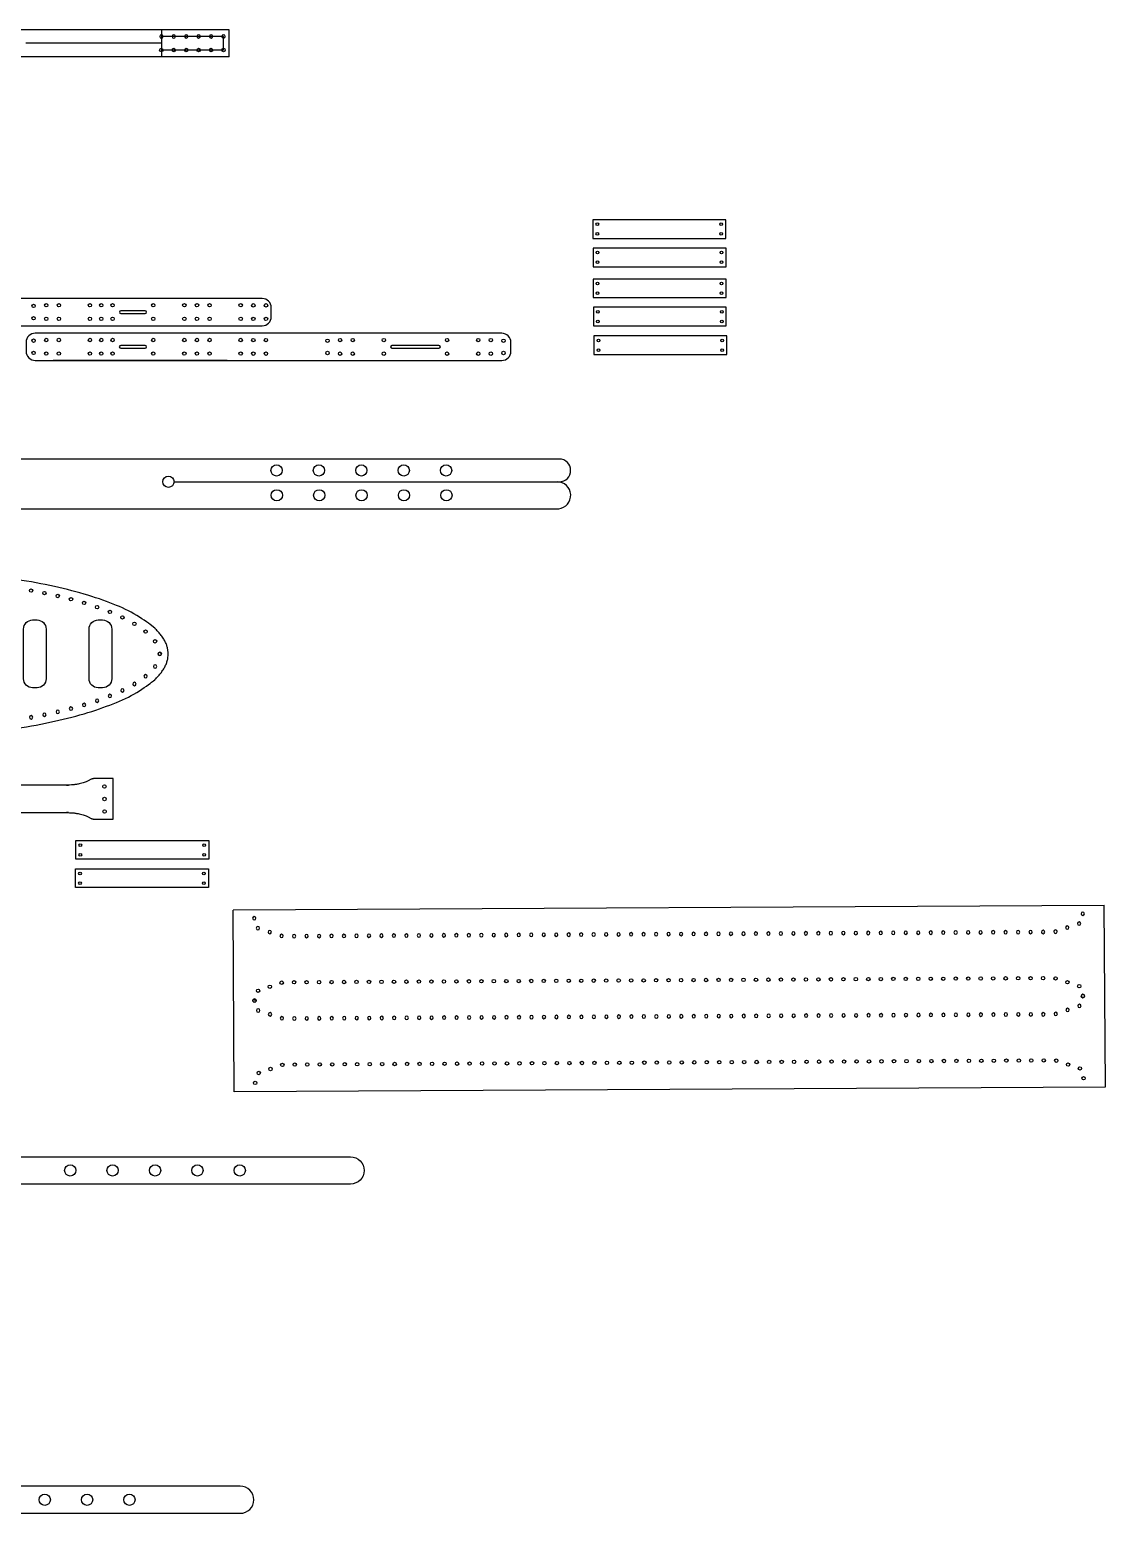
# Model space of a CAD drawing. Header units: millimetres. Extents: x 333 to 1754, y 862 to 1633.
# Drawn here: x 1278 to 1754, y 890 to 1546 of the extents above; entities that cross this region are included whole.
import ezdxf

# ---------------------------------------------------------------- set-up
doc = ezdxf.new("R2010")
doc.units = ezdxf.units.MM

# ---------------------------------------------------------------- blocks, each defined once
blk = doc.blocks.new('*U4')
blk.add_circle((0, 0), 2.5)
blk = doc.blocks.new('*U5')
at = {"color": 0, "linetype": 'ByBlock', "lineweight": -2, "transparency": 16777216, "rotation": 180}
for p in [(1435.17, 897.9), (1453.92, 897.9), (1472.67, 897.9), (1491.42, 897.9), (1510.17, 897.9)]:
    blk.add_blockref('*U4', p, dxfattribs=at)
blk = doc.blocks.new('*U8')
blk.add_circle((0, 0), 2.5)
blk = doc.blocks.new('*U9')
at = {"color": 0, "linetype": 'ByBlock', "lineweight": -2, "transparency": 16777216, "rotation": 180}
for p in [(1435.17, 897.9), (1453.92, 897.9), (1472.67, 897.9), (1491.42, 897.9), (1510.17, 897.9)]:
    blk.add_blockref('*U8', p, dxfattribs=at)
blk = doc.blocks.new('*U46')
blk.add_circle((0, 0), 2.5)
blk = doc.blocks.new('*U47')
at = {"color": 0, "linetype": 'ByBlock', "lineweight": -2, "transparency": 16777216, "rotation": 180}
for p in [(1435.17, 897.9), (1453.92, 897.9), (1472.67, 897.9), (1491.42, 897.9), (1510.17, 897.9)]:
    blk.add_blockref('*U46', p, dxfattribs=at)
blk = doc.blocks.new('*U54')
blk.add_circle((0, 0), 2.5)
blk = doc.blocks.new('*U55')
at = {"color": 0, "linetype": 'ByBlock', "lineweight": -2, "transparency": 16777216, "rotation": 180}
for p in [(1435.17, 897.9), (1453.92, 897.9), (1472.67, 897.9), (1491.42, 897.9), (1510.17, 897.9)]:
    blk.add_blockref('*U54', p, dxfattribs=at)
blk = doc.blocks.new('*U108')
blk.add_circle((0, 0), 0.75)
blk = doc.blocks.new('*U109')
at = {"color": 0, "linetype": 'ByBlock', "lineweight": -2, "transparency": 16777216}
for p in [(738.77, 1542.91), (744.27, 1542.91), (749.77, 1542.91), (755.27, 1542.91), (760.77, 1542.91), (766.27, 1542.91)]:
    blk.add_blockref('*U108', p, dxfattribs=at)
blk = doc.blocks.new('*U101')
blk.add_circle((0, 0), 0.75)
blk = doc.blocks.new('*U103')
at = {"color": 0, "linetype": 'ByBlock', "lineweight": -2, "transparency": 16777216}
for p in [(738.77, 1542.91), (744.27, 1542.91), (749.77, 1542.91), (755.27, 1542.91), (760.77, 1542.91), (766.27, 1542.91)]:
    blk.add_blockref('*U101', p, dxfattribs=at)
blk = doc.blocks.new('*U217')
blk.add_circle((0, 0), 0.75)
blk = doc.blocks.new('*U218')
at = {"color": 0, "linetype": 'ByBlock', "lineweight": -2, "transparency": 16777216}
for p, rotation in [((1158.44, 1298.92), 8.95166534063422), ((1164.41, 1299.8), 7.818670352272609), ((1170.4, 1300.57), 6.760595724201992), ((1176.39, 1301.23), 5.759112403430022), ((1182.4, 1301.78), 4.799881578627159), ((1188.42, 1302.24), 3.879311159590502), ((1194.44, 1302.6), 2.990578843535652), ((1200.47, 1302.87), 2.123777972413225), ((1206.5, 1303.05), 1.270080880164254), ((1212.54, 1303.14), 0.4214549899968107), ((1218.57, 1303.14), 359.5773654335633), ((1224.6, 1303.05), 358.7324570293518), ((1230.63, 1302.87), 357.8787995943981), ((1236.66, 1302.6), 357.0081312391536), ((1242.69, 1302.24), 356.1171096652988), ((1248.7, 1301.78), 355.1996571046817), ((1254.71, 1301.23), 354.2448671099508), ((1260.71, 1300.57), 353.2403305437588), ((1266.7, 1299.8), 352.179139227606), ((1272.67, 1298.92), 351.0461028794381), ((1129, 1292.43), 16.69106752990484), ((1134.81, 1294.06), 14.7196555553896), ((1140.67, 1295.51), 13.02736091706474), ((1146.56, 1296.79), 11.53318814379118), ((1152.49, 1297.92), 10.18351276936987), ((1278.62, 1297.92), 349.8180856635641), ((1284.54, 1296.79), 348.4693877239357), ((1290.44, 1295.51), 346.9737654198507), ((1296.3, 1294.06), 345.2775225528425), ((1302.11, 1292.43), 343.3042999972552), ((1112.08, 1286.05), 25.69572679213755), ((1117.6, 1288.48), 21.9269137708955), ((1123.26, 1290.58), 19.03970234484576), ((1307.85, 1290.58), 340.9650978185067), ((1313.5, 1288.48), 338.0700192252737), ((1319.03, 1286.05), 334.3041090162039), ((1101.8, 1279.78), 39.05127504204036), ((1106.76, 1283.2), 30.91157760288973), ((1324.35, 1283.2), 329.0923968428096), ((1329.31, 1279.78), 320.9469066721832), ((1097.6, 1275.47), 54.34388644983583), ((1333.51, 1275.47), 305.6383201475713), ((1095.55, 1269.9), 90), ((1335.55, 1269.9), 269.9649080480576)]:
    blk.add_blockref('*U217', p, dxfattribs=dict(at, rotation=rotation))
blk = doc.blocks.new('*U219')
blk.add_circle((0, 0), 0.75)
blk = doc.blocks.new('*U221')
at = {"color": 0, "linetype": 'ByBlock', "lineweight": -2, "transparency": 16777216}
for p, rotation in [((1158.44, 1298.92), 8.95166534063422), ((1164.41, 1299.8), 7.818670352272609), ((1170.4, 1300.57), 6.760595724201992), ((1176.39, 1301.23), 5.759112403430022), ((1182.4, 1301.78), 4.799881578627159), ((1188.42, 1302.24), 3.879311159590502), ((1194.44, 1302.6), 2.990578843535652), ((1200.47, 1302.87), 2.123777972413225), ((1206.5, 1303.05), 1.270080880164254), ((1212.54, 1303.14), 0.4214549899968107), ((1218.57, 1303.14), 359.5773654335633), ((1224.6, 1303.05), 358.7324570293518), ((1230.63, 1302.87), 357.8787995943981), ((1236.66, 1302.6), 357.0081312391536), ((1242.69, 1302.24), 356.1171096652988), ((1248.7, 1301.78), 355.1996571046817), ((1254.71, 1301.23), 354.2448671099508), ((1260.71, 1300.57), 353.2403305437588), ((1266.7, 1299.8), 352.179139227606), ((1272.67, 1298.92), 351.0461028794381), ((1129, 1292.43), 16.69106752990484), ((1134.81, 1294.06), 14.7196555553896), ((1140.67, 1295.51), 13.02736091706474), ((1146.56, 1296.79), 11.53318814379118), ((1152.49, 1297.92), 10.18351276936987), ((1278.62, 1297.92), 349.8180856635641), ((1284.54, 1296.79), 348.4693877239357), ((1290.44, 1295.51), 346.9737654198507), ((1296.3, 1294.06), 345.2775225528425), ((1302.11, 1292.43), 343.3042999972552), ((1112.08, 1286.05), 25.69572679213755), ((1117.6, 1288.48), 21.9269137708955), ((1123.26, 1290.58), 19.03970234484576), ((1307.85, 1290.58), 340.9650978185067), ((1313.5, 1288.48), 338.0700192252737), ((1319.03, 1286.05), 334.3041090162039), ((1101.8, 1279.78), 39.05127504204036), ((1106.76, 1283.2), 30.91157760288973), ((1324.35, 1283.2), 329.0923968428096), ((1329.31, 1279.78), 320.9469066721832), ((1097.6, 1275.47), 54.34388644983583), ((1333.51, 1275.47), 305.6383201475713), ((1095.55, 1269.9), 90), ((1335.55, 1269.9), 269.9649080480576)]:
    blk.add_blockref('*U219', p, dxfattribs=dict(at, rotation=rotation))
blk = doc.blocks.new('*U273')
blk.add_circle((0, 0), 0.75)
blk = doc.blocks.new('*U275')
at = {"color": 0, "linetype": 'ByBlock', "lineweight": -2, "transparency": 16777216}
for p, rotation in [((1156, 1048.9), 0.3177107243943628), ((1161.52, 1048.94), 0.3177107243943628), ((1167.04, 1048.97), 0.3177107243943628), ((1172.56, 1049), 0.3177107243943628), ((1178.09, 1049.03), 0.3177107243943628), ((1183.61, 1049.06), 0.3177107243943628), ((1189.13, 1049.09), 0.3177107243943628), ((1194.65, 1049.12), 0.3177107243943628), ((1200.18, 1049.15), 0.3177107243943628), ((1205.7, 1049.18), 0.3177107243943628), ((1211.22, 1049.21), 0.3177107243943628), ((1216.74, 1049.24), 0.3177107243943628), ((1222.27, 1049.27), 0.3177107243943628), ((1227.79, 1049.3), 0.3177107243943628), ((1233.31, 1049.33), 0.3177107243943628), ((1238.83, 1049.36), 0.3177107243943628), ((1244.36, 1049.39), 0.3177107243943628), ((1249.86, 1049.29), 341.8873981018585), ((897.05, 1043.84), 18.74802334693357), ((902.28, 1045.61), 18.74802334693357), ((907.51, 1047.39), 18.74802334693357), ((913.01, 1047.56), 0.3177107243943628), ((918.53, 1047.59), 0.3177107243943628), ((924.06, 1047.62), 0.3177107243943628), ((929.58, 1047.65), 0.3177107243943628), ((935.1, 1047.68), 0.3177107243943628), ((940.62, 1047.71), 0.3177107243943628), ((946.15, 1047.74), 0.3177107243943628), ((951.67, 1047.77), 0.3177107243943628), ((957.19, 1047.8), 0.3177107243943628), ((962.71, 1047.83), 0.3177107243943628), ((968.24, 1047.86), 0.3177107243943628), ((973.76, 1047.89), 0.3177107243943628), ((979.28, 1047.92), 0.3177107243943628), ((984.8, 1047.96), 0.3177107243943628), ((990.33, 1047.99), 0.3177107243943628), ((995.85, 1048.02), 0.3177107243943628), ((1001.37, 1048.05), 0.3177107243943628), ((1006.89, 1048.08), 0.3177107243943628), ((1012.41, 1048.11), 0.3177107243943628), ((1017.94, 1048.14), 0.3177107243943628), ((1023.46, 1048.17), 0.3177107243943628), ((1028.98, 1048.2), 0.3177107243943628), ((1034.5, 1048.23), 0.3177107243943628), ((1040.03, 1048.26), 0.3177107243943628), ((1045.55, 1048.29), 0.3177107243943628), ((1051.07, 1048.32), 0.3177107243943628), ((1056.59, 1048.35), 0.3177107243943628), ((1062.12, 1048.38), 0.3177107243943628), ((1067.64, 1048.41), 0.3177107243943628), ((1073.16, 1048.45), 0.3177107243943628), ((1078.68, 1048.48), 0.3177107243943628), ((1084.21, 1048.51), 0.3177107243943628), ((1089.73, 1048.54), 0.3177107243943628), ((1095.25, 1048.57), 0.3177107243943628), ((1100.77, 1048.6), 0.3177107243943628), ((1106.3, 1048.63), 0.3177107243943628), ((1111.82, 1048.66), 0.3177107243943628), ((1117.34, 1048.69), 0.3177107243943628), ((1122.86, 1048.72), 0.3177107243943628), ((1128.39, 1048.75), 0.3177107243943628), ((1133.91, 1048.78), 0.3177107243943628), ((1139.43, 1048.81), 0.3177107243943628), ((1144.95, 1048.84), 0.3177107243943628), ((1150.47, 1048.87), 0.3177107243943628), ((1255.1, 1047.57), 341.8873981018585), ((1260.35, 1045.85), 341.8873981018585), ((895.48, 1039.46), 90.31771072439383), ((1261.98, 1041.49), 270.3177107244003)]:
    blk.add_blockref('*U273', p, dxfattribs=dict(at, rotation=rotation))
blk = doc.blocks.new('*U276')
blk.add_circle((0, 0), 0.75)
blk = doc.blocks.new('*U277')
at = {"color": 0, "linetype": 'ByBlock', "lineweight": -2, "transparency": 16777216}
for p, rotation in [((1156, 1048.9), 0.3177107243943628), ((1161.52, 1048.94), 0.3177107243943628), ((1167.04, 1048.97), 0.3177107243943628), ((1172.56, 1049), 0.3177107243943628), ((1178.09, 1049.03), 0.3177107243943628), ((1183.61, 1049.06), 0.3177107243943628), ((1189.13, 1049.09), 0.3177107243943628), ((1194.65, 1049.12), 0.3177107243943628), ((1200.18, 1049.15), 0.3177107243943628), ((1205.7, 1049.18), 0.3177107243943628), ((1211.22, 1049.21), 0.3177107243943628), ((1216.74, 1049.24), 0.3177107243943628), ((1222.27, 1049.27), 0.3177107243943628), ((1227.79, 1049.3), 0.3177107243943628), ((1233.31, 1049.33), 0.3177107243943628), ((1238.83, 1049.36), 0.3177107243943628), ((1244.36, 1049.39), 0.3177107243943628), ((1249.86, 1049.29), 341.8873981018585), ((897.05, 1043.84), 18.74802334693357), ((902.28, 1045.61), 18.74802334693357), ((907.51, 1047.39), 18.74802334693357), ((913.01, 1047.56), 0.3177107243943628), ((918.53, 1047.59), 0.3177107243943628), ((924.06, 1047.62), 0.3177107243943628), ((929.58, 1047.65), 0.3177107243943628), ((935.1, 1047.68), 0.3177107243943628), ((940.62, 1047.71), 0.3177107243943628), ((946.15, 1047.74), 0.3177107243943628), ((951.67, 1047.77), 0.3177107243943628), ((957.19, 1047.8), 0.3177107243943628), ((962.71, 1047.83), 0.3177107243943628), ((968.24, 1047.86), 0.3177107243943628), ((973.76, 1047.89), 0.3177107243943628), ((979.28, 1047.92), 0.3177107243943628), ((984.8, 1047.96), 0.3177107243943628), ((990.33, 1047.99), 0.3177107243943628), ((995.85, 1048.02), 0.3177107243943628), ((1001.37, 1048.05), 0.3177107243943628), ((1006.89, 1048.08), 0.3177107243943628), ((1012.41, 1048.11), 0.3177107243943628), ((1017.94, 1048.14), 0.3177107243943628), ((1023.46, 1048.17), 0.3177107243943628), ((1028.98, 1048.2), 0.3177107243943628), ((1034.5, 1048.23), 0.3177107243943628), ((1040.03, 1048.26), 0.3177107243943628), ((1045.55, 1048.29), 0.3177107243943628), ((1051.07, 1048.32), 0.3177107243943628), ((1056.59, 1048.35), 0.3177107243943628), ((1062.12, 1048.38), 0.3177107243943628), ((1067.64, 1048.41), 0.3177107243943628), ((1073.16, 1048.45), 0.3177107243943628), ((1078.68, 1048.48), 0.3177107243943628), ((1084.21, 1048.51), 0.3177107243943628), ((1089.73, 1048.54), 0.3177107243943628), ((1095.25, 1048.57), 0.3177107243943628), ((1100.77, 1048.6), 0.3177107243943628), ((1106.3, 1048.63), 0.3177107243943628), ((1111.82, 1048.66), 0.3177107243943628), ((1117.34, 1048.69), 0.3177107243943628), ((1122.86, 1048.72), 0.3177107243943628), ((1128.39, 1048.75), 0.3177107243943628), ((1133.91, 1048.78), 0.3177107243943628), ((1139.43, 1048.81), 0.3177107243943628), ((1144.95, 1048.84), 0.3177107243943628), ((1150.47, 1048.87), 0.3177107243943628), ((1255.1, 1047.57), 341.8873981018585), ((1260.35, 1045.85), 341.8873981018585), ((895.48, 1039.46), 90.31771072439383), ((1261.98, 1041.49), 270.3177107244003)]:
    blk.add_blockref('*U276', p, dxfattribs=dict(at, rotation=rotation))
blk = doc.blocks.new('*U293')
blk.add_circle((0, 0), 0.75)
blk = doc.blocks.new('*U294')
at = {"color": 0, "linetype": 'ByBlock', "lineweight": -2, "transparency": 16777216}
for p, rotation in [((1156, 1048.9), 0.3177107243943628), ((1161.52, 1048.94), 0.3177107243943628), ((1167.04, 1048.97), 0.3177107243943628), ((1172.56, 1049), 0.3177107243943628), ((1178.09, 1049.03), 0.3177107243943628), ((1183.61, 1049.06), 0.3177107243943628), ((1189.13, 1049.09), 0.3177107243943628), ((1194.65, 1049.12), 0.3177107243943628), ((1200.18, 1049.15), 0.3177107243943628), ((1205.7, 1049.18), 0.3177107243943628), ((1211.22, 1049.21), 0.3177107243943628), ((1216.74, 1049.24), 0.3177107243943628), ((1222.27, 1049.27), 0.3177107243943628), ((1227.79, 1049.3), 0.3177107243943628), ((1233.31, 1049.33), 0.3177107243943628), ((1238.83, 1049.36), 0.3177107243943628), ((1244.36, 1049.39), 0.3177107243943628), ((1249.86, 1049.29), 341.8873981018585), ((897.05, 1043.84), 18.74802334693357), ((902.28, 1045.61), 18.74802334693357), ((907.51, 1047.39), 18.74802334693357), ((913.01, 1047.56), 0.3177107243943628), ((918.53, 1047.59), 0.3177107243943628), ((924.06, 1047.62), 0.3177107243943628), ((929.58, 1047.65), 0.3177107243943628), ((935.1, 1047.68), 0.3177107243943628), ((940.62, 1047.71), 0.3177107243943628), ((946.15, 1047.74), 0.3177107243943628), ((951.67, 1047.77), 0.3177107243943628), ((957.19, 1047.8), 0.3177107243943628), ((962.71, 1047.83), 0.3177107243943628), ((968.24, 1047.86), 0.3177107243943628), ((973.76, 1047.89), 0.3177107243943628), ((979.28, 1047.92), 0.3177107243943628), ((984.8, 1047.96), 0.3177107243943628), ((990.33, 1047.99), 0.3177107243943628), ((995.85, 1048.02), 0.3177107243943628), ((1001.37, 1048.05), 0.3177107243943628), ((1006.89, 1048.08), 0.3177107243943628), ((1012.41, 1048.11), 0.3177107243943628), ((1017.94, 1048.14), 0.3177107243943628), ((1023.46, 1048.17), 0.3177107243943628), ((1028.98, 1048.2), 0.3177107243943628), ((1034.5, 1048.23), 0.3177107243943628), ((1040.03, 1048.26), 0.3177107243943628), ((1045.55, 1048.29), 0.3177107243943628), ((1051.07, 1048.32), 0.3177107243943628), ((1056.59, 1048.35), 0.3177107243943628), ((1062.12, 1048.38), 0.3177107243943628), ((1067.64, 1048.41), 0.3177107243943628), ((1073.16, 1048.45), 0.3177107243943628), ((1078.68, 1048.48), 0.3177107243943628), ((1084.21, 1048.51), 0.3177107243943628), ((1089.73, 1048.54), 0.3177107243943628), ((1095.25, 1048.57), 0.3177107243943628), ((1100.77, 1048.6), 0.3177107243943628), ((1106.3, 1048.63), 0.3177107243943628), ((1111.82, 1048.66), 0.3177107243943628), ((1117.34, 1048.69), 0.3177107243943628), ((1122.86, 1048.72), 0.3177107243943628), ((1128.39, 1048.75), 0.3177107243943628), ((1133.91, 1048.78), 0.3177107243943628), ((1139.43, 1048.81), 0.3177107243943628), ((1144.95, 1048.84), 0.3177107243943628), ((1150.47, 1048.87), 0.3177107243943628), ((1255.1, 1047.57), 341.8873981018585), ((1260.35, 1045.85), 341.8873981018585), ((895.48, 1039.46), 90.31771072439383), ((1261.98, 1041.49), 270.3177107244003)]:
    blk.add_blockref('*U293', p, dxfattribs=dict(at, rotation=rotation))
blk = doc.blocks.new('*U299')
blk.add_circle((0, 0), 0.75)
blk = doc.blocks.new('*U300')
at = {"color": 0, "linetype": 'ByBlock', "lineweight": -2, "transparency": 16777216}
for p, rotation in [((1156, 1048.9), 0.3177107243943628), ((1161.52, 1048.94), 0.3177107243943628), ((1167.04, 1048.97), 0.3177107243943628), ((1172.56, 1049), 0.3177107243943628), ((1178.09, 1049.03), 0.3177107243943628), ((1183.61, 1049.06), 0.3177107243943628), ((1189.13, 1049.09), 0.3177107243943628), ((1194.65, 1049.12), 0.3177107243943628), ((1200.18, 1049.15), 0.3177107243943628), ((1205.7, 1049.18), 0.3177107243943628), ((1211.22, 1049.21), 0.3177107243943628), ((1216.74, 1049.24), 0.3177107243943628), ((1222.27, 1049.27), 0.3177107243943628), ((1227.79, 1049.3), 0.3177107243943628), ((1233.31, 1049.33), 0.3177107243943628), ((1238.83, 1049.36), 0.3177107243943628), ((1244.36, 1049.39), 0.3177107243943628), ((1249.86, 1049.29), 341.8873981018585), ((897.05, 1043.84), 18.74802334693357), ((902.28, 1045.61), 18.74802334693357), ((907.51, 1047.39), 18.74802334693357), ((913.01, 1047.56), 0.3177107243943628), ((918.53, 1047.59), 0.3177107243943628), ((924.06, 1047.62), 0.3177107243943628), ((929.58, 1047.65), 0.3177107243943628), ((935.1, 1047.68), 0.3177107243943628), ((940.62, 1047.71), 0.3177107243943628), ((946.15, 1047.74), 0.3177107243943628), ((951.67, 1047.77), 0.3177107243943628), ((957.19, 1047.8), 0.3177107243943628), ((962.71, 1047.83), 0.3177107243943628), ((968.24, 1047.86), 0.3177107243943628), ((973.76, 1047.89), 0.3177107243943628), ((979.28, 1047.92), 0.3177107243943628), ((984.8, 1047.96), 0.3177107243943628), ((990.33, 1047.99), 0.3177107243943628), ((995.85, 1048.02), 0.3177107243943628), ((1001.37, 1048.05), 0.3177107243943628), ((1006.89, 1048.08), 0.3177107243943628), ((1012.41, 1048.11), 0.3177107243943628), ((1017.94, 1048.14), 0.3177107243943628), ((1023.46, 1048.17), 0.3177107243943628), ((1028.98, 1048.2), 0.3177107243943628), ((1034.5, 1048.23), 0.3177107243943628), ((1040.03, 1048.26), 0.3177107243943628), ((1045.55, 1048.29), 0.3177107243943628), ((1051.07, 1048.32), 0.3177107243943628), ((1056.59, 1048.35), 0.3177107243943628), ((1062.12, 1048.38), 0.3177107243943628), ((1067.64, 1048.41), 0.3177107243943628), ((1073.16, 1048.45), 0.3177107243943628), ((1078.68, 1048.48), 0.3177107243943628), ((1084.21, 1048.51), 0.3177107243943628), ((1089.73, 1048.54), 0.3177107243943628), ((1095.25, 1048.57), 0.3177107243943628), ((1100.77, 1048.6), 0.3177107243943628), ((1106.3, 1048.63), 0.3177107243943628), ((1111.82, 1048.66), 0.3177107243943628), ((1117.34, 1048.69), 0.3177107243943628), ((1122.86, 1048.72), 0.3177107243943628), ((1128.39, 1048.75), 0.3177107243943628), ((1133.91, 1048.78), 0.3177107243943628), ((1139.43, 1048.81), 0.3177107243943628), ((1144.95, 1048.84), 0.3177107243943628), ((1150.47, 1048.87), 0.3177107243943628), ((1255.1, 1047.57), 341.8873981018585), ((1260.35, 1045.85), 341.8873981018585), ((895.48, 1039.46), 90.31771072439383), ((1261.98, 1041.49), 270.3177107244003)]:
    blk.add_blockref('*U299', p, dxfattribs=dict(at, rotation=rotation))

msp = doc.modelspace()

# ---------------------------------------------------------------- linework, layer by layer
for p, q in [((1336.27, 1545.92), (1336.27, 1533.92)), ((1363.77, 1536.92), (1363.77, 1542.92)), ((1366.27, 1533.92), (1366.27, 1545.92)), ((1336.27, 1539.92), (1276.27, 1539.92)), ((1329.69, 1421.05), (1329.69, 1421.05)), ((1329.68, 1405.7), (1329.68, 1405.7)), ((1437.69, 1405.65), (1437.69, 1405.65)), ((1459.69, 1405.65), (1459.69, 1405.65)), ((1341.89, 1346.01), (1511.36, 1346.01)), ((1368, 1156.69), (1753.43, 1158.83)), ((1377.47, 1117.35), (1377.47, 1116.6)), ((1368.45, 1076.41), (1753.88, 1078.55)), ((1426.09, 1042.16), (1426.09, 1042.16)), ((1377.16, 895.9), (1377.16, 895.9))]:
    msp.add_line(p, q)
for points in [[(1366.27, 1545.92), (1247.4, 1545.92, 0.017591), (1246.27, 1545.88, 0.017591)], [(1366.27, 1533.92), (1247.4, 1533.92, 0.071433), (1246.27, 1533.75, 0.071433)], [(1154.51, 1427.01, 1), (1154.51, 1415.01), (1380.9, 1415.01, 0.415435), (1384.9, 1419), (1384.9, 1423, 0.414214), (1380.9, 1427), (1365.46, 1427), (1154.51, 1427.01)], [(1318.29, 1421.66, 1), (1318.29, 1420.46), (1329.09, 1420.45)], [(1329.09, 1420.45, 1), (1329.09, 1421.65), (1318.29, 1421.66)], [(1365.45, 1399.65), (1486.92, 1399.65, 0.414214), (1490.92, 1403.65), (1490.92, 1407.65, 0.414214), (1486.92, 1411.65), (1365.45, 1411.65), (1280.45, 1411.7, 0.414214), (1276.45, 1407.7), (1276.45, 1403.7, 0.414214), (1280.45, 1399.7), (1365.45, 1399.65), (1288.45, 1399.7)], [(1318.28, 1406.3, 1), (1318.28, 1405.1), (1329.08, 1405.1)], [(1329.08, 1405.1, 1), (1329.08, 1406.3), (1318.28, 1406.3)], [(1438.29, 1406.25, 1), (1438.29, 1405.05), (1459.09, 1405.05)], [(1459.09, 1405.05, 1), (1459.09, 1406.25), (1438.29, 1406.25)], [(1512.38, 1356.05), (460.3, 1356.06, 0.414214), (457.3, 1353.06), (457.3, 1349.07, 0.415743), (460.31, 1346.07)], [(1512.04, 1334.05, 0.944746), (1511.36, 1346.01), (1512.34, 1346.05, 1), (1512.34, 1356.05)], [(920.23, 1346.01, 0.989808), (920.39, 1334.05), (1512.04, 1334.05)], [(1419.98, 1035.51), (1265.11, 1035.51, 0.081987), (1264.92, 1035.48), (1250.13, 1030.46, -0.080591), (1249.94, 1030.43), (907.64, 1028.53, -0.080591), (907.45, 1028.56), (892.6, 1033.41, 0.079196), (892.41, 1033.44), (754.25, 1033.44, -0.414214), (750.25, 1037.44), (750.25, 1041.44, -0.414214), (754.25, 1045.44), (892.34, 1045.44, 0.081987), (892.54, 1045.47), (907.33, 1050.49, -0.080591), (907.52, 1050.53), (1249.82, 1052.42, -0.080591), (1250.01, 1052.39), (1264.85, 1047.54, 0.079196), (1265.04, 1047.51), (1419.98, 1047.51, -1), (1419.98, 1035.51)], [(1371.16, 901.9), (763.92, 901.9, 0.414214), (759.92, 897.9), (759.92, 893.9, 0.414214), (763.92, 889.9), (1371.16, 889.9, 1), (1371.16, 901.9)]]:
    msp.add_lwpolyline(points, format="xyb")
for points in [[(1363.77, 1542.92), (1336.27, 1542.92)], [(1363.77, 1536.92), (1336.27, 1536.92)], [(1307.19, 1196.81), (1314.89, 1196.81), (1314.89, 1214.81), (1307.19, 1214.81)], [(1368.49, 1076.32), (1368.01, 1156.59)], [(1753.88, 1078.55), (1753.43, 1158.83)]]:
    msp.add_lwpolyline(points)
for points in [[(1527.15, 1453.64), (1585.95, 1453.64), (1585.95, 1461.89), (1527.15, 1461.89)], [(1527.27, 1441.12), (1586.07, 1441.12), (1586.07, 1449.37), (1527.27, 1449.37)], [(1527.27, 1427.42), (1586.07, 1427.42), (1586.07, 1435.67), (1527.27, 1435.67)], [(1527.39, 1414.9), (1586.19, 1414.9), (1586.19, 1423.15), (1527.39, 1423.15)], [(1527.62, 1402.26), (1586.42, 1402.26), (1586.42, 1410.51), (1527.62, 1410.51)], [(1357.22, 1179.09), (1298.42, 1179.09), (1298.42, 1187.34), (1357.22, 1187.34)], [(1357.09, 1166.57), (1298.29, 1166.57), (1298.29, 1174.82), (1357.09, 1174.82)]]:
    msp.add_lwpolyline(points, close=True)
for points in [[(1281.3, 1254.9), (1279.3, 1254.9, -0.41421), (1275.3, 1258.9), (1275.3, 1269.9), (1275.3, 1280.9, -0.414214), (1279.3, 1284.9), (1281.3, 1284.9, -0.414214), (1285.3, 1280.9), (1285.3, 1269.9), (1285.3, 1258.9, -0.414218)], [(1310.3, 1254.9), (1308.3, 1254.9, -0.41421), (1304.3, 1258.9), (1304.3, 1269.9), (1304.3, 1280.9, -0.414214), (1308.3, 1284.9), (1310.3, 1284.9, -0.414214), (1314.3, 1280.9), (1314.3, 1269.9), (1314.3, 1258.9, -0.414218)]]:
    msp.add_lwpolyline(points, format="xyb", close=True)
for centre, radius in [((1529.15, 1459.89), 0.6), ((1583.95, 1459.89), 0.6), ((1529.15, 1455.64), 0.6), ((1583.95, 1455.64), 0.6), ((1529.27, 1447.37), 0.6), ((1529.27, 1443.12), 0.6), ((1584.07, 1447.37), 0.6), ((1584.07, 1443.12), 0.6), ((1529.27, 1433.67), 0.6), ((1584.07, 1433.67), 0.6), ((1279.76, 1423.77), 0.75), ((1285.35, 1424.05), 0.75), ((1290.94, 1424.05), 0.75), ((1304.69, 1424.05), 0.75), ((1309.69, 1424.05), 0.75), ((1314.69, 1424.05), 0.75), ((1332.69, 1424.05), 0.75), ((1346.44, 1424.05), 0.75), ((1352.03, 1424.05), 0.75), ((1357.62, 1424.05), 0.75), ((1371.37, 1424.05), 0.75), ((1376.96, 1424.02), 0.75), ((1382.56, 1424.02), 0.75), ((1529.27, 1429.42), 0.6), ((1584.07, 1429.42), 0.6), ((1279.76, 1418.34), 0.75), ((1285.35, 1418.05), 0.75), ((1290.94, 1418.05), 0.75), ((1304.69, 1418.05), 0.75), ((1309.69, 1418.05), 0.75), ((1314.69, 1418.05), 0.75), ((1332.69, 1418.05), 0.75), ((1346.44, 1418.05), 0.75), ((1352.03, 1418.05), 0.75), ((1357.62, 1418.05), 0.75), ((1371.37, 1418.05), 0.75), ((1376.96, 1418.02), 0.75), ((1382.56, 1418.02), 0.75), ((1529.39, 1421.15), 0.6), ((1529.39, 1416.9), 0.6), ((1584.19, 1421.15), 0.6), ((1584.19, 1416.9), 0.6), ((1279.75, 1408.41), 0.75), ((1285.34, 1408.7), 0.75), ((1290.93, 1408.7), 0.75), ((1304.68, 1408.7), 0.75), ((1309.68, 1408.7), 0.75), ((1314.68, 1408.7), 0.75), ((1332.68, 1408.7), 0.75), ((1346.43, 1408.7), 0.75), ((1352.02, 1408.7), 0.75), ((1357.62, 1408.7), 0.75), ((1371.37, 1408.7), 0.75), ((1376.96, 1408.67), 0.75), ((1382.55, 1408.67), 0.75), ((1409.76, 1408.37), 0.75), ((1415.35, 1408.65), 0.75), ((1420.94, 1408.65), 0.75), ((1434.69, 1408.65), 0.75), ((1462.69, 1408.65), 0.75), ((1476.44, 1408.65), 0.75), ((1482.03, 1408.65), 0.75), ((1487.62, 1408.37), 0.75), ((1529.62, 1408.51), 0.6), ((1529.62, 1404.26), 0.6), ((1584.42, 1408.51), 0.6), ((1584.42, 1404.26), 0.6), ((1279.75, 1402.98), 0.75), ((1285.34, 1402.7), 0.75), ((1290.93, 1402.7), 0.75), ((1304.68, 1402.7), 0.75), ((1309.68, 1402.7), 0.75), ((1314.68, 1402.7), 0.75), ((1332.68, 1402.7), 0.75), ((1346.43, 1402.7), 0.75), ((1352.02, 1402.7), 0.75), ((1357.62, 1402.7), 0.75), ((1371.37, 1402.7), 0.75), ((1376.96, 1402.67), 0.75), ((1382.55, 1402.67), 0.75), ((1409.76, 1402.94), 0.75), ((1415.35, 1402.65), 0.75), ((1420.94, 1402.65), 0.75), ((1434.69, 1402.65), 0.75), ((1462.69, 1402.65), 0.75), ((1476.44, 1402.65), 0.75), ((1482.03, 1402.65), 0.75), ((1487.62, 1402.94), 0.75), ((1339.39, 1346.05), 2.5), ((1311.08, 1211.27), 0.75), ((1311.11, 1205.75), 0.75), ((1311.14, 1200.23), 0.75), ((1300.42, 1185.34), 0.6), ((1300.42, 1181.09), 0.6), ((1355.22, 1185.34), 0.6), ((1355.22, 1181.09), 0.6), ((1300.29, 1172.82), 0.6), ((1300.29, 1168.57), 0.6), ((1355.09, 1172.82), 0.6), ((1355.09, 1168.57), 0.6)]:
    msp.add_circle(centre, radius)
for points, weights, degree, knots in [([(1091.8, 1269.9), (1091.8, 1306.9), (1215.55, 1306.9), (1339.3, 1306.9), (1339.3, 1269.9), (1339.3, 1232.89), (1215.55, 1232.89), (1091.8, 1232.89), (1091.8, 1269.9)], [1, 0.707106781187, 1, 0.707106781187, 1, 0.707106781187, 1, 0.707106781187, 1], 2, [0, 0, 0, 1.570796, 1.570796, 3.141593, 3.141593, 4.712389, 4.712389, 6.283185, 6.283185, 6.283185]), ([(1307.19, 1214.81), (1303.14, 1214.81), (1305.14, 1211.81), (1291.69, 1211.81), (1235.61, 1211.81), (1179.53, 1211.81), (1123.46, 1211.81), (1121.11, 1211.81), (1119.46, 1210.15), (1119.46, 1207.81), (1119.46, 1206.47), (1119.46, 1205.14), (1119.46, 1203.81), (1119.46, 1201.47), (1121.11, 1199.81), (1123.46, 1199.81), (1179.53, 1199.81), (1235.61, 1199.81), (1291.69, 1199.81), (1305.14, 1199.81), (1303.14, 1196.81), (1307.19, 1196.81)], [1, 1, 1, 1, 1, 1, 1, 0.804737854124, 0.804737854124, 1, 1, 1, 1, 0.804737854124, 0.804737854124, 1, 1, 1, 1, 1, 1, 1], 3, [0, 0, 0, 0, 3, 3, 3, 4, 4, 4, 5.570796, 5.570796, 5.570796, 6.570796, 6.570796, 6.570796, 8.141593, 8.141593, 8.141593, 9.141593, 9.141593, 9.141593, 12.141593, 12.141593, 12.141593, 12.141593])]:
    msp.add_rational_spline(points, weights, degree=degree, knots=knots)

# ---------------------------------------------------------------- block references
at = {"xscale": -1}
for name, p, rotation in [('*U109', (2102.56, 0.01), 0.0005254798700171648), ('*U221', (0, 2539.79), 180), ('*U294', (470.41, 2182.46), 180.6354214487893), ('*U277', (470.52, 2146.07), 180.6354214490913)]:
    msp.add_blockref(name, p, dxfattribs=dict(at, rotation=rotation))
at = {"rotation": 180.00052547987}
msp.add_blockref('*U103', (2102.53, 3079.84), dxfattribs=at)
for name, p in [('*U55', (-47.93, 453.15)), ('*U47', (-47.81, 442.12)), ('*U218', (0, 0)), ('*U275', (481.99, 77.14)), ('*U300', (482.29, 40.76)), ('*U9', (-139.2, 143.61)), ('*U5', (-188.01, -2))]:
    msp.add_blockref(name, p)

doc.saveas('drawing.dxf')
